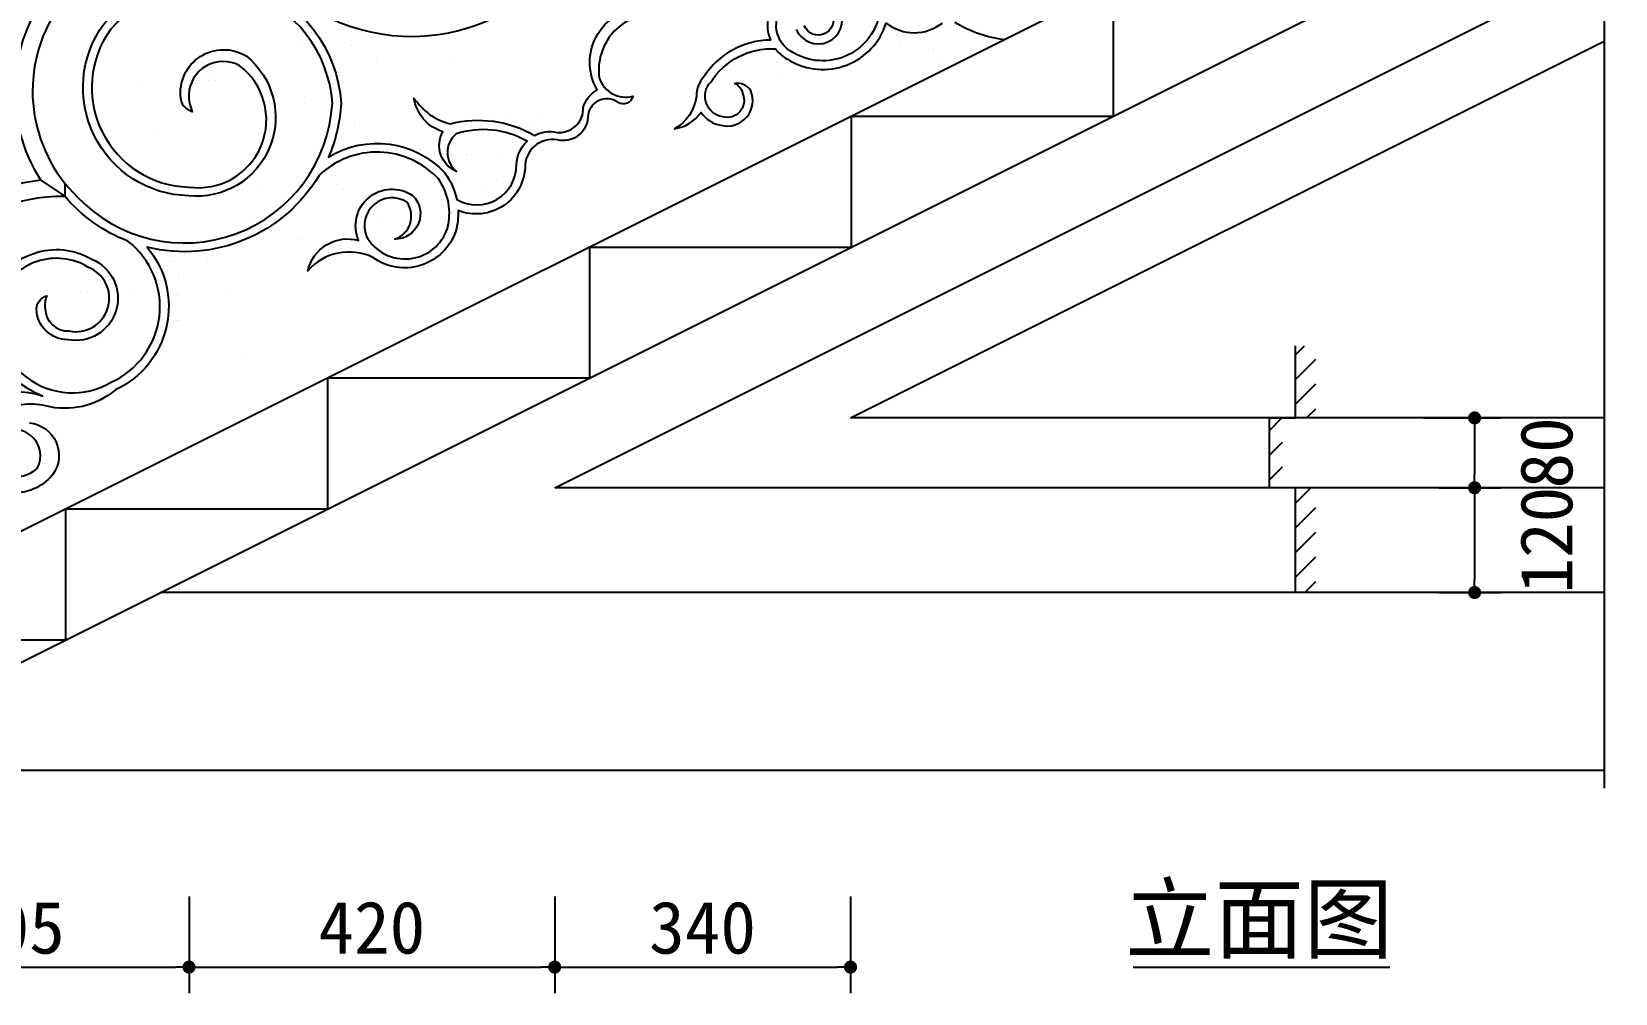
# Model space of a CAD drawing. Extents: x 77 to 5232, y 64 to 4750.
# Drawn here: x 1527 to 3341, y 155 to 1257 of the extents above; entities that cross this region are included whole.
import ezdxf

# ---------------------------------------------------------------- set-up
doc = ezdxf.new("R2010")
doc.units = 0
doc.header["$LTSCALE"] = 0.85
doc.header["$MEASUREMENT"] = 0
doc.header["$PDMODE"] = 3
doc.header["$PDSIZE"] = 15
doc.linetypes.add('DASHED', pattern=[0.75, 0.5, -0.25])
doc.layers.get('0').update_dxf_attribs({"color": 3, "linetype": 'CONTINUOUS'})
doc.layers.get('DEFPOINTS').update_dxf_attribs({"linetype": 'CONTINUOUS'})
for name, color, linetype in [('2', 2, 'CONTINUOUS'), ('3', 3, 'CONTINUOUS'), ('4', 4, 'CONTINUOUS'), ('7', 7, 'CONTINUOUS'), ('BH', 3, 'CONTINUOUS'), ('DIM', 3, 'CONTINUOUS'), ('TEXT', 3, 'CONTINUOUS')]:
    doc.layers.add(name, color=color, linetype=linetype)
doc.styles.add('HZ', font='')
doc.styles.get("Standard").update_dxf_attribs({"font": 'ISOCP'})
doc.styles.get('HZ').set_extended_font_data('仿宋_GB2312')
doc.dimstyles.new('ISO-25_WS', dxfattribs={"dimscale": 10, "dimtxt": 2.5, "dimasz": 2.5, "dimexe": 1.25, "dimexo": 0.625, "dimtad": 1, "dimdec": 4, "dimtxsty": 'STANDARD', "dimcen": 2.5, "dimazin": 3, "dimtfac": 1, "dimtdec": 4, "dimtmove": 0, "dimatfit": 3, "dimtolj": 1, "dimtzin": 0})

# ---------------------------------------------------------------- blocks, each defined once
blk = doc.blocks.new('_DOT')
at = {"color": 0, "linetype": 'BYBLOCK'}
blk.add_line((-0.5, 0), (-1, 0), dxfattribs=at)
at = {"color": 0, "linetype": 'BYBLOCK', "const_width": 0.5}
blk.add_lwpolyline([(-0.25, 0, 1), (0.25, 0, 1)], format="xyb", close=True, dxfattribs=at)
blk = doc.blocks.new('*D40')
at = {"color": 0, "linetype": 'BYBLOCK'}
for p, q in [((27904.2, -28124.2), (27904.2, -28235.2)), ((28243.1, -28124.2), (28243.1, -28235.2)), ((27919.2, -28205.2), (28228.1, -28205.2))]:
    blk.add_line(p, q, dxfattribs=at)
at = {"layer": 'DEFPOINTS', "color": 0, "linetype": 'BYBLOCK'}
for p in [(27904.2, -28094.2), (28243.1, -28094.2), (28243.1, -28205.2)]:
    blk.add_point(p, dxfattribs=at)
at = {"color": 0, "linetype": 'BYBLOCK', "xscale": 15, "yscale": 15, "zscale": 15, "rotation": 180}
blk.add_blockref('_DOT', (27904.2, -28205.2), dxfattribs=at)
at = {"color": 0, "linetype": 'BYBLOCK', "xscale": 15, "yscale": 15, "zscale": 15}
blk.add_blockref('_DOT', (28243.1, -28205.2), dxfattribs=at)
at = {"color": 0, "linetype": 'BYBLOCK', "insert": (28073.6, -28160.2), "char_height": 60, "attachment_point": 5, "style": 'HZ'}
blk.add_mtext('\\A1;340', dxfattribs=at)
blk = doc.blocks.new('*D39')
at = {"color": 0, "linetype": 'BYBLOCK'}
for p, q in [((27485.3, -28124.2), (27485.3, -28235.2)), ((27904.2, -28124.2), (27904.2, -28235.2)), ((27500.3, -28205.2), (27889.2, -28205.2))]:
    blk.add_line(p, q, dxfattribs=at)
at = {"layer": 'DEFPOINTS', "color": 0, "linetype": 'BYBLOCK'}
for p in [(27485.3, -28094.2), (27904.2, -28094.2), (27904.2, -28205.2)]:
    blk.add_point(p, dxfattribs=at)
at = {"color": 0, "linetype": 'BYBLOCK', "xscale": 15, "yscale": 15, "zscale": 15, "rotation": 180}
blk.add_blockref('_DOT', (27485.3, -28205.2), dxfattribs=at)
at = {"color": 0, "linetype": 'BYBLOCK', "xscale": 15, "yscale": 15, "zscale": 15}
blk.add_blockref('_DOT', (27904.2, -28205.2), dxfattribs=at)
at = {"color": 0, "linetype": 'BYBLOCK', "insert": (27694.7, -28160.2), "char_height": 60, "attachment_point": 5, "style": 'HZ'}
blk.add_mtext('\\A1;420', dxfattribs=at)
blk = doc.blocks.new('*D42')
at = {"color": 0, "linetype": 'BYBLOCK'}
for p, q in [((27078.3, -28124.2), (27078.3, -28235.2)), ((27485.3, -28124.2), (27485.3, -28235.2)), ((27093.3, -28205.2), (27470.3, -28205.2))]:
    blk.add_line(p, q, dxfattribs=at)
at = {"layer": 'DEFPOINTS', "color": 0, "linetype": 'BYBLOCK'}
for p in [(27078.3, -28094.2), (27485.3, -28094.2), (27485.3, -28205.2)]:
    blk.add_point(p, dxfattribs=at)
at = {"color": 0, "linetype": 'BYBLOCK', "xscale": 15, "yscale": 15, "zscale": 15, "rotation": 180}
blk.add_blockref('_DOT', (27078.3, -28205.2), dxfattribs=at)
at = {"color": 0, "linetype": 'BYBLOCK', "xscale": 15, "yscale": 15, "zscale": 15}
blk.add_blockref('_DOT', (27485.3, -28205.2), dxfattribs=at)
at = {"color": 0, "linetype": 'BYBLOCK', "insert": (27281.8, -28160.2), "char_height": 60, "attachment_point": 5, "style": 'HZ'}
blk.add_mtext('\\A1;405', dxfattribs=at)
blk = doc.blocks.new('*D15')
at = {"color": 0, "linetype": 'BYBLOCK'}
for p, q in [((28899.4, -27576.1), (28988, -27576.1)), ((28958, -27591.1), (28958, -27641.1)), ((28917.1, -27656.1), (28988, -27656.1))]:
    blk.add_line(p, q, dxfattribs=at)
at = {"layer": 'DEFPOINTS', "color": 0, "linetype": 'BYBLOCK'}
for p in [(28869.4, -27576.1), (28887.1, -27656.1), (28958, -27656.1)]:
    blk.add_point(p, dxfattribs=at)
at = {"color": 0, "linetype": 'BYBLOCK', "xscale": 15, "yscale": 15, "zscale": 15}
for p, rotation in [((28958, -27576.1), 90), ((28958, -27656.1), 270)]:
    blk.add_blockref('_DOT', p, dxfattribs=dict(at, rotation=rotation))
at = {"color": 0, "linetype": 'BYBLOCK', "insert": (29040.5, -27616.1), "char_height": 60, "attachment_point": 5, "rotation": 90, "style": 'HZ'}
blk.add_mtext('\\A1;80', dxfattribs=at)
blk = doc.blocks.new('*D16')
at = {"color": 0, "linetype": 'BYBLOCK'}
for p, q in [((28917.1, -27656.1), (28988, -27656.1)), ((28958, -27671.1), (28958, -27761.1)), ((28917.1, -27776.1), (28988, -27776.1))]:
    blk.add_line(p, q, dxfattribs=at)
at = {"layer": 'DEFPOINTS', "color": 0, "linetype": 'BYBLOCK'}
for p in [(28887.1, -27656.1), (28887.1, -27776.1), (28958, -27776.1)]:
    blk.add_point(p, dxfattribs=at)
at = {"color": 0, "linetype": 'BYBLOCK', "xscale": 15, "yscale": 15, "zscale": 15}
for p, rotation in [((28958, -27656.1), 90), ((28958, -27776.1), 270)]:
    blk.add_blockref('_DOT', p, dxfattribs=dict(at, rotation=rotation))
at = {"color": 0, "linetype": 'BYBLOCK', "insert": (29040.5, -27716.1), "char_height": 60, "attachment_point": 5, "rotation": 90, "style": 'HZ'}
blk.add_mtext('\\A1;120', dxfattribs=at)

msp = doc.modelspace()

# ---------------------------------------------------------------- hatches: boundary and pattern name
at = {"layer": 'BH'}
h = msp.add_hatch(dxfattribs=at)
h.set_pattern_fill('ANSI31', color=256, scale=160, style=0)
h.set_pattern_definition([(45, (10888.8, 1164.404), (-14.142136, 14.142136), [])])
h.paths.add_polyline_path([(2974.5, 814.6), (2997.7, 814.6), (2997.7, 897.1), (2974.5, 897.1)])
h.paths.add_polyline_path([(2959.5, 814.6), (2944.5, 814.6), (2944.5, 734.6), (2959.5, 734.6)])
h.paths.add_polyline_path([(2974.5, 614.6), (2997.7, 614.6), (2997.7, 734.6), (2974.5, 734.6)])

# ---------------------------------------------------------------- linework, layer by layer
at = {"layer": '2'}
msp.add_line((967.1, 411.1), (3328, 411.1), dxfattribs=at)
at = {"layer": '3'}
for p, q in [((1267.1, 411.1), (3328, 1441.5)), ((2125.7, 734.6), (3328, 1335.7)), ((2464.6, 814.6), (3328, 1246.3)), ((1537.1, 1086.8), (1564.8, 1068.3)), ((1564.8, 1068.3), (1565, 1082.8)), ((3328, 814.6), (2464.6, 814.6))]:
    msp.add_line(p, q, dxfattribs=at)
for points in [[(3328, 2887.1), (3328, 1777.4), (3328, 1736.5), (3340.7, 1736.5), (3315.3, 1705), (3328, 1705), (3328, 1682), (3328, 390.5)], [(3328, 734.6), (2125.7, 734.6)], [(3328, 614.6), (1674.1, 614.6)]]:
    msp.add_lwpolyline(points, dxfattribs=at)
at = {"layer": '3', "linetype": 'DASHED'}
msp.add_lwpolyline([(1265.8, 560.4), (1565.8, 560.4), (1565.8, 710.4), (1565.8, 710.4), (1865.8, 710.4), (1865.8, 860.4), (2165.8, 860.4), (2165.8, 1010.4), (2465.8, 1010.4), (2465.8, 1160.4), (2765.8, 1160.4), (2765.8, 1310.4), (3065.8, 1310.4), (3065.8, 1460.4), (3328, 1460.4)], dxfattribs=at)
at = {"layer": '3'}
for points in [[(2163.9, 1449.6, -0.177168), (2135.8, 1338.1, -0.490519), (1791.2, 1333.6, 0.074458), (1751.5, 1349.2, 0.799718), (1578.7, 1067.8)], [(1578.7, 1067.8, 0.657127), (1871, 1175.1, 0.671746), (1616.9, 1259.7, 0.603377), (1706.5, 1079.1, 0.776044), (1764.3, 1218.4, 0.550962), (1706.5, 1184.8, 0.103859), (1710.6, 1165.4, -0.071751), (1704.7, 1168.6, -0.238662), (1697.4, 1180.8, -0.627119), (1772.2, 1229.3, -0.748885), (1706.2, 1069.1, -0.604473), (1609.1, 1265.8, -0.674174), (1881, 1175.1, -0.089118), (1866.5, 1113.3, -0.358154), (1999.9, 1095.2, -0.108218), (2013.5, 1064.8, 0.587949), (2081.8, 1105, -0.188043), (2094, 1131.6, 0.211704), (2012.7, 1139.9, 0.477797), (2013.4, 1097, -0.452558), (1997.6, 1142.3, -0.284511), (1964.5, 1181.1, 0.18751), (2006, 1151.4, -0.20084), (2102.7, 1138, -0.186756), (2128.1, 1141.7, 0.456291), (2158.5, 1170.4, -0.183457), (2174.4, 1190.5, -0.603437), (2232.9, 1284.2, -0.325045)], [(2383.6, 1297.1, 0.309615), (2372.8, 1247.5, 0.249529), (2296.5, 1205.5, 0.182621), (2288, 1183.1, -0.236732), (2263.1, 1145.8, 0.197364), (2293.5, 1164.6, 0.208722), (2316.1, 1149.8, 0.616397), (2350.4, 1189.4, 0.294424), (2332.1, 1197.9, -0.232896), (2341.2, 1185.6, -0.623304), (2318.2, 1159.6, -0.602675), (2304.4, 1199.4, -0.270046), (2378.5, 1237.4, 0.117685), (2394.6, 1224.2, 0.482978), (2505.4, 1267, 0.346968), (2569.8, 1267, 0.517362)], [(2497.2, 1275.1, -0.509868), (2399.3, 1233, -0.523559), (2390.2, 1289.6, -0.481379)], [(2240.6, 1277.5, 0.455249), (2176.8, 1204.2, 0.396978), (2215.3, 1183.1, -0.528948), (2198.3, 1176, 0.617903), (2163.7, 1158.6, -0.429253), (2132, 1132.5, 0.471063), (2091.8, 1104.7, -0.532593), (2015, 1052.2, -0.076026), (2012.4, 1028.8, -0.50815), (1917.5, 998.4, 0.339914), (1842.8, 983, -0.427291), (1901.1, 1018, -0.748643), (1962.8, 1069.6, -0.680403), (1942.5, 1019.4, 0.49635), (1956.5, 1061.8, 0.732013), (1910.1, 1022.4, 0.648756), (2002.8, 1031.7, 0.222017), (1992.5, 1088.4, 0.418611), (1855.8, 1092.5, -0.329355), (1658.8, 1010.2, -0.49423), (1622.5, 846.7, -0.241698), (1542.4, 828.4, 0.205584), (1488.9, 819.8, 0.316588)], [(2402.4, 1259.6, 0.996476), (2452.9, 1281.5, 0.486325)], [(2443.7, 1277.3, -0.991426), (2411.6, 1263.6, -0.13245)], [(2584.2, 1267.8, 0.10558), (2641.2, 1248.1)], [(1438.5, 783.1, -0.468197), (1539, 839.7, -0.390801), (1480.5, 957.1, -0.459486), (1595.4, 996.4, -0.902204), (1568.3, 904.2, -0.402552), (1532, 939.1, -0.324656), (1544, 954.6, 0.150359), (1542, 939.5, 0.412529), (1569.2, 914.2, 0.921805), (1591, 987.4, 0.460579), (1490, 953.8, 0.679225), (1617.8, 855.6, 0.564051), (1636.8, 1017.1, -0.124852), (1564.8, 1068.3, 0.188254), (1411.8, 1009.1, 0.306915)], [(1524, 808.9, -0.581211), (1550.5, 749.4, -0.500114), (1456.7, 754.6, -0.502583)], [(1470.9, 767.5, 0.473804), (1532.9, 756.7, 0.849048), (1485.2, 793.4, -0.412477)]]:
    msp.add_lwpolyline(points, format="xyb", dxfattribs=at)
at = {"layer": '4'}
msp.add_line((3328, 1591.5), (967.1, 411.1), dxfattribs=at)
msp.add_lwpolyline([(2654.5, 2198.2, 0.253158), (2549.8, 2151, 0.458005), (2390.8, 2039.9, 0.796794), (2008.1, 1678.6, 0.572167), (1760.2, 1363.7, 0.72465), (1537.1, 1086.8, 0.160571), (1397.3, 1022.9, 0.301788), (1378.2, 851.2, -0.39285), (1273.1, 720.6, 0.185094), (1106.1, 678), (994.9, 594, 0.299717), (988.2, 576.4), (988.2, 576.4, 0.101451), (967.1, 569.7), (967.1, 453.5, 0.421397), (983, 444.6, 0.400343), (981.1, 431.9, 0.244414), (1000.3, 427.6)], format="xyb", dxfattribs=at)
at = {"layer": '7'}
msp.add_lwpolyline([(2974.5, 614.6), (2974.5, 734.6), (2944.5, 734.6), (2944.5, 814.6), (2974.5, 814.6), (2974.5, 897.1)], dxfattribs=at)
at = {"layer": 'BH'}
for p, q in [((1572.5, 1253.7), (1572.5, 1253.7)), ((1706.4, 1252.9), (1706.4, 1252.9)), ((1784.5, 1255), (1784.5, 1255)), ((1889.7, 1253.7), (1889.7, 1253.7)), ((1983.4, 1253.7), (1983.4, 1253.7)), ((2125.7, 1257), (2125.7, 1257)), ((2214.1, 1253.7), (2214.1, 1253.7)), ((2473.1, 1252.9), (2473.1, 1252.9)), ((2506, 1257), (2506, 1257)), ((2516.9, 1253.7), (2516.9, 1253.7)), ((2518.4, 1252.9), (2518.4, 1252.9)), ((1543.6, 1246.5), (1543.6, 1246.5)), ((1640.9, 1246.5), (1640.9, 1246.5)), ((1814, 1246.5), (1814, 1246.5)), ((1829.7, 1246.8), (1829.7, 1246.8)), ((1878.9, 1235.7), (1878.9, 1235.7)), ((1893.3, 1246.5), (1893.3, 1246.5)), ((1893.3, 1242.9), (1893.3, 1242.9)), ((1914.9, 1250.1), (1914.9, 1250.1)), ((1914.9, 1235.7), (1914.9, 1235.7)), ((1925.7, 1235.7), (1925.7, 1235.7)), ((1951, 1246.5), (1951, 1246.5)), ((2080.7, 1246.5), (2080.7, 1246.5)), ((2197.7, 1238.6), (2197.7, 1238.6)), ((2206.9, 1246.5), (2206.9, 1246.5)), ((2236.7, 1248.8), (2236.7, 1248.8)), ((2279.9, 1234.5), (2279.9, 1234.5)), ((2329.5, 1242.9), (2329.5, 1242.9)), ((2409.4, 1240.6), (2409.4, 1240.6)), ((2425.9, 1236.5), (2425.9, 1236.5)), ((2452.6, 1240.6), (2452.6, 1240.6)), ((2506, 1240.6), (2506, 1240.6)), ((2520.4, 1236.5), (2520.4, 1236.5)), ((2520.5, 1246.5), (2520.5, 1246.5)), ((2520.5, 1242.9), (2520.5, 1242.9)), ((2538.9, 1236.5), (2538.9, 1236.5)), ((2549.3, 1246.5), (2549.3, 1246.5)), ((2559.5, 1236.5), (2559.5, 1236.5)), ((2560.2, 1235.7), (2560.2, 1235.7)), ((2563.8, 1246.5), (2563.8, 1246.5)), ((2578.2, 1250.1), (2578.2, 1250.1)), ((2585.4, 1242.9), (2585.4, 1242.9)), ((2585.4, 1242.9), (2585.4, 1242.9)), ((2607, 1250.1), (2607, 1250.1)), ((2607, 1246.5), (2607, 1246.5)), ((1622.9, 1217.7), (1622.9, 1217.7)), ((1922.1, 1224.9), (1922.1, 1224.9)), ((1922.1, 1221.3), (1922.1, 1221.3)), ((1961.8, 1228.5), (1961.8, 1228.5)), ((1990.6, 1221.3), (1990.6, 1221.3)), ((2012.2, 1228.5), (2012.2, 1228.5)), ((2080.7, 1232.1), (2080.7, 1232.1)), ((2131.2, 1232.1), (2131.2, 1232.1)), ((2145.6, 1221.3), (2145.6, 1221.3)), ((2218.2, 1222.1), (2218.2, 1222.1)), ((2245, 1222.1), (2245, 1222.1)), ((2300.6, 1224.9), (2300.6, 1224.9)), ((2491.6, 1224.2), (2491.6, 1224.2)), ((2504, 1232.4), (2504, 1232.4)), ((2509.7, 1224.9), (2509.7, 1224.9)), ((2527.7, 1217.7), (2527.7, 1217.7)), ((2532.7, 1222.1), (2532.7, 1222.1)), ((2560.2, 1228.5), (2560.2, 1228.5)), ((2571, 1228.5), (2571, 1228.5)), ((1558, 1214.1), (1558, 1214.1)), ((1651.8, 1210.5), (1651.8, 1210.5)), ((1718.7, 1201.6), (1718.7, 1201.6)), ((1729, 1209.8), (1729, 1209.8)), ((1729, 1201.6), (1729, 1201.6)), ((1737.2, 1201.6), (1737.2, 1201.6)), ((1749.6, 1209.8), (1749.6, 1209.8)), ((1759.8, 1207.8), (1759.8, 1207.8)), ((1824.8, 1206.9), (1824.8, 1206.9)), ((1840, 1211.9), (1840, 1211.9)), ((1882.5, 1206.9), (1882.5, 1206.9)), ((1907.7, 1206.9), (1907.7, 1206.9)), ((2005, 1206.9), (2005, 1206.9)), ((2095.1, 1206.9), (2095.1, 1206.9)), ((2171, 1207.8), (2171, 1207.8)), ((2199.7, 1214.1), (2199.7, 1214.1)), ((2343.9, 1206.9), (2343.9, 1206.9)), ((2379.9, 1210.5), (2379.9, 1210.5)), ((2394.3, 1210.5), (2394.3, 1210.5)), ((2462.8, 1203.3), (2462.8, 1203.3)), ((2498.9, 1214.1), (2498.9, 1214.1)), ((1543.6, 1185.3), (1543.6, 1185.3)), ((1612.1, 1196.1), (1612.1, 1196.1)), ((1646.8, 1193.4), (1646.8, 1193.4)), ((1692, 1185.2), (1692, 1185.2)), ((1722.8, 1183.1), (1722.8, 1183.1)), ((1724.9, 1191.3), (1724.9, 1191.3)), ((1774.2, 1185.2), (1774.2, 1185.2)), ((1839.2, 1188.9), (1839.2, 1188.9)), ((1839.2, 1181.7), (1839.2, 1181.7)), ((1864.4, 1188.9), (1864.4, 1188.9)), ((1882.5, 1192.5), (1882.5, 1192.5)), ((1887.3, 1181.1), (1887.3, 1181.1)), ((1925.7, 1185.3), (1925.7, 1185.3)), ((1925.7, 1181.7), (1925.7, 1181.7)), ((1936.6, 1195.4), (1936.6, 1195.4)), ((2070.2, 1193.4), (2070.2, 1193.4)), ((2145.6, 1188.9), (2145.6, 1188.9)), ((2226.5, 1181.1), (2226.5, 1181.1)), ((2257.3, 1193.4), (2257.3, 1193.4)), ((2318.6, 1181.7), (2318.6, 1181.7)), ((2423.8, 1193.4), (2423.8, 1193.4)), ((2462.8, 1188.9), (2462.8, 1188.9)), ((1543.6, 1174.5), (1543.6, 1174.5)), ((1608.5, 1167.3), (1608.5, 1167.3)), ((1667.3, 1177), (1667.3, 1177)), ((1708.5, 1179), (1708.5, 1179)), ((1718.7, 1170.8), (1718.7, 1170.8)), ((1724.9, 1172.9), (1724.9, 1172.9)), ((1735.2, 1170.8), (1735.2, 1170.8)), ((1752.7, 1178.1), (1752.7, 1178.1)), ((1759.9, 1163.7), (1759.9, 1163.7)), ((1778.3, 1170.8), (1778.3, 1170.8)), ((1839.2, 1174.5), (1839.2, 1174.5)), ((1911.3, 1167.3), (1911.3, 1167.3)), ((1928.4, 1162.6), (1928.4, 1162.6)), ((1961.3, 1168.7), (1961.3, 1168.7)), ((1965.4, 1167.3), (1965.4, 1167.3)), ((2057.9, 1164.6), (2057.9, 1164.6)), ((2068.2, 1164.6), (2068.2, 1164.6)), ((2074.3, 1179), (2074.3, 1179)), ((2077.1, 1163.7), (2077.1, 1163.7)), ((2078.5, 1166.7), (2078.5, 1166.7)), ((2097, 1162.6), (2097, 1162.6)), ((2127.8, 1170.8), (2127.8, 1170.8)), ((2138.4, 1167.3), (2138.4, 1167.3)), ((2145.6, 1178.1), (2145.6, 1178.1)), ((2405.1, 1178.1), (2405.1, 1178.1)), ((1650.9, 1150.3), (1650.9, 1150.3)), ((1659, 1145.6), (1659, 1145.6)), ((1780.4, 1148.2), (1780.4, 1148.2)), ((1810.4, 1145.6), (1810.4, 1145.6)), ((1896.9, 1152.8), (1896.9, 1152.8)), ((1901.7, 1150.3), (1901.7, 1150.3)), ((1973.6, 1148.2), (1973.6, 1148.2)), ((2055.5, 1152.8), (2055.5, 1152.8)), ((2097, 1154.4), (2097, 1154.4)), ((2099, 1152.3), (2099, 1152.3)), ((2113.4, 1156.4), (2113.4, 1156.4)), ((2119.6, 1156.4), (2119.6, 1156.4)), ((2181.7, 1160.1), (2181.7, 1160.1)), ((2181.7, 1149.2), (2181.7, 1149.2)), ((2275.8, 1148.2), (2275.8, 1148.2)), ((2292.2, 1156.4), (2292.2, 1156.4)), ((2296.4, 1148.2), (2296.4, 1148.2)), ((2351.9, 1152.3), (2351.9, 1152.3)), ((2372.7, 1145.6), (2372.7, 1145.6)), ((1554.4, 1131.2), (1554.4, 1131.2)), ((1665.3, 1137.9), (1665.3, 1137.9)), ((1681.7, 1129.7), (1681.7, 1129.7)), ((1698.2, 1142.1), (1698.2, 1142.1)), ((1700.2, 1135.9), (1700.2, 1135.9)), ((1734.7, 1138.4), (1734.7, 1138.4)), ((1776.3, 1125.6), (1776.3, 1125.6)), ((1780.4, 1135.9), (1780.4, 1135.9)), ((1856.5, 1142.1), (1856.5, 1142.1)), ((1868.8, 1125.6), (1868.8, 1125.6)), ((1875, 1129.7), (1875, 1129.7)), ((1883.2, 1140), (1883.2, 1140)), ((1887.3, 1137.9), (1887.3, 1137.9)), ((1887.3, 1135.9), (1887.3, 1135.9)), ((1899.6, 1135.9), (1899.6, 1135.9)), ((1916.1, 1137.9), (1916.1, 1137.9)), ((1928.4, 1142.1), (1928.4, 1142.1)), ((1981.8, 1142.1), (1981.8, 1142.1)), ((1981.8, 1129.7), (1981.8, 1129.7)), ((1986, 1137.9), (1986, 1137.9)), ((1994.2, 1137.9), (1994.2, 1137.9)), ((2044.7, 1142), (2044.7, 1142)), ((2044.7, 1127.6), (2044.7, 1127.6)), ((2051.9, 1134.8), (2051.9, 1134.8)), ((2073.5, 1134.8), (2073.5, 1134.8)), ((2078.5, 1129.7), (2078.5, 1129.7)), ((2082.6, 1129.7), (2082.6, 1129.7)), ((2084.3, 1134.8), (2084.3, 1134.8)), ((2086.7, 1129.7), (2086.7, 1129.7)), ((2099, 1142.1), (2099, 1142.1)), ((2105.2, 1142.1), (2105.2, 1142.1)), ((2127.8, 1142.1), (2127.8, 1142.1)), ((2163.6, 1134.8), (2163.6, 1134.8)), ((2273.7, 1135.9), (2273.7, 1135.9)), ((2288.1, 1133.8), (2288.1, 1133.8)), ((2292.2, 1142.1), (2292.2, 1142.1)), ((2312.8, 1135.9), (2312.8, 1135.9)), ((2323.1, 1135.9), (2323.1, 1135.9)), ((1561.6, 1120.4), (1561.6, 1120.4)), ((1712.6, 1115.4), (1712.6, 1115.4)), ((1738.3, 1124), (1738.3, 1124)), ((1814, 1113.2), (1814, 1113.2)), ((1840, 1115.4), (1840, 1115.4)), ((1870.8, 1117.4), (1870.8, 1117.4)), ((2025, 1115.4), (2025, 1115.4)), ((2030.3, 1116.8), (2030.3, 1116.8)), ((2062.7, 1116.8), (2062.7, 1116.8)), ((2066.1, 1111.3), (2066.1, 1111.3)), ((2080.7, 1120.4), (2080.7, 1120.4)), ((2082.6, 1121.5), (2082.6, 1121.5)), ((2091.5, 1113.2), (2091.5, 1113.2)), ((2113.2, 1120.4), (2113.2, 1120.4)), ((2138.4, 1124), (2138.4, 1124)), ((2156.4, 1124), (2156.4, 1124)), ((2185.3, 1113.2), (2185.3, 1113.2)), ((2193.6, 1111.3), (2193.6, 1111.3)), ((2239.3, 1113.2), (2239.3, 1113.2)), ((2312.8, 1113.3), (2312.8, 1113.3)), ((2322.2, 1113.2), (2322.2, 1113.2)), ((1586.9, 1098.8), (1586.9, 1098.8)), ((1687.8, 1102.4), (1687.8, 1102.4)), ((1709.4, 1102.4), (1709.4, 1102.4)), ((1875, 1092.8), (1875, 1092.8)), ((1901.7, 1098.9), (1901.7, 1098.9)), ((1911.3, 1095.2), (1911.3, 1095.2)), ((1912, 1105.1), (1912, 1105.1)), ((1932.9, 1095.2), (1932.9, 1095.2)), ((1958.2, 1095.2), (1958.2, 1095.2)), ((2020.9, 1090.7), (2020.9, 1090.7)), ((2033.2, 1096.9), (2033.2, 1096.9)), ((2066.1, 1103), (2066.1, 1103)), ((2066.1, 1094.8), (2066.1, 1094.8)), ((2066.1, 1090.7), (2066.1, 1090.7)), ((2070.2, 1098.9), (2070.2, 1098.9)), ((2084.3, 1106), (2084.3, 1106)), ((2098.7, 1106), (2098.7, 1106)), ((2142.2, 1101), (2142.2, 1101)), ((2163.6, 1091.6), (2163.6, 1091.6)), ((2183.3, 1094.8), (2183.3, 1094.8)), ((1604.9, 1080.8), (1604.9, 1080.8)), ((1792.3, 1073.6), (1792.3, 1073.6)), ((1877, 1082.5), (1877, 1082.5)), ((1883.2, 1076.3), (1883.2, 1076.3)), ((1896.9, 1077.2), (1896.9, 1077.2)), ((2014.7, 1076.3), (2014.7, 1076.3)), ((2048.3, 1073.6), (2048.3, 1073.6)), ((2059.1, 1088), (2059.1, 1088)), ((2228.5, 1084.6), (2228.5, 1084.6)), ((2255.2, 1078.4), (2255.2, 1078.4)), ((2286.2, 1077.2), (2286.2, 1077.2)), ((1615.7, 1062.8), (1615.7, 1062.8)), ((1648.8, 1055.8), (1648.8, 1055.8)), ((1734.7, 1059.2), (1734.7, 1059.2)), ((1842.1, 1068.1), (1842.1, 1068.1)), ((1846.2, 1059.9), (1846.2, 1059.9)), ((1875, 1068.1), (1875, 1068.1)), ((1879.1, 1068.1), (1879.1, 1068.1)), ((1983.4, 1062.8), (1983.4, 1062.8)), ((2121.6, 1068.1), (2121.6, 1068.1)), ((2160, 1070), (2160, 1070)), ((1540, 1048.4), (1540, 1048.4)), ((1561.6, 1048.4), (1561.6, 1048.4)), ((1576.1, 1041.2), (1576.1, 1041.2)), ((1634.5, 1049.7), (1634.5, 1049.7)), ((1690, 1037.3), (1690, 1037.3)), ((1694.1, 1037.3), (1694.1, 1037.3)), ((1713, 1041.2), (1713, 1041.2)), ((1770.7, 1037.6), (1770.7, 1037.6)), ((1922.1, 1044.8), (1922.1, 1044.8)), ((1936.5, 1044.8), (1936.5, 1044.8)), ((1983.4, 1044.8), (1983.4, 1044.8)), ((2026.7, 1041.2), (2026.7, 1041.2)), ((2051.9, 1041.2), (2051.9, 1041.2)), ((2134.8, 1048.4), (2134.8, 1048.4)), ((1589.2, 1033.2), (1589.2, 1033.2)), ((1607.7, 1016.8), (1607.7, 1016.8)), ((1698.2, 1033.2), (1698.2, 1033.2)), ((1831.8, 1018.9), (1831.8, 1018.9)), ((1835.6, 1019.6), (1835.6, 1019.6)), ((1889.7, 1030.4), (1889.7, 1030.4)), ((1929.3, 1034), (1929.3, 1034)), ((1929.3, 1019.6), (1929.3, 1019.6)), ((1951, 1030.4), (1951, 1030.4)), ((1976.2, 1030.4), (1976.2, 1030.4)), ((2026.7, 1026.8), (2026.7, 1026.8)), ((2102.4, 1034), (2102.4, 1034)), ((2106, 1026.8), (2106, 1026.8)), ((2115.5, 1033.2), (2115.5, 1033.2)), ((1616, 1000.4), (1616, 1000.4)), ((1626.5, 998), (1626.5, 998)), ((1677, 998), (1677, 998)), ((1691.4, 1001.6), (1691.4, 1001.6)), ((1695, 998), (1695, 998)), ((1702.2, 998), (1702.2, 998)), ((1713, 1001.6), (1713, 1001.6)), ((1713, 998), (1713, 998)), ((1751.6, 1002.4), (1751.6, 1002.4)), ((1782.5, 1004.5), (1782.5, 1004.5)), ((1806.8, 1005.2), (1806.8, 1005.2)), ((1807.1, 1012.7), (1807.1, 1012.7)), ((1878.9, 998), (1878.9, 998)), ((1886.1, 1005.2), (1886.1, 1005.2)), ((1942.8, 1008.6), (1942.8, 1008.6)), ((1951, 1008.6), (1951, 1008.6)), ((1971.6, 1010.6), (1971.6, 1010.6)), ((2044.7, 1012.4), (2044.7, 1012.4)), ((1568.9, 987.2), (1568.9, 987.2)), ((1662.6, 980), (1662.6, 980)), ((1683.8, 986), (1683.8, 986)), ((1687.8, 994.4), (1687.8, 994.4)), ((1690, 994.2), (1690, 994.2)), ((1702.2, 987.2), (1702.2, 987.2)), ((1727, 992.2), (1727, 992.2)), ((1727.5, 994.4), (1727.5, 994.4)), ((1756.3, 980), (1756.3, 980)), ((1871.6, 990.8), (1871.6, 990.8)), ((1886.1, 990.8), (1886.1, 990.8)), ((1907.7, 990.8), (1907.7, 990.8)), ((2037.5, 990.8), (2037.5, 990.8)), ((1532.8, 969.2), (1532.8, 969.2)), ((1695, 976.4), (1695, 976.4)), ((1695, 972.8), (1695, 972.8)), ((1704.3, 967.5), (1704.3, 967.5)), ((1738.3, 976.4), (1738.3, 976.4)), ((1806.8, 969.2), (1806.8, 969.2)), ((1850.3, 967.5), (1850.3, 967.5)), ((1868.8, 971.6), (1868.8, 971.6)), ((1886.1, 962), (1886.1, 962)), ((1889.7, 972.8), (1889.7, 972.8)), ((1914.9, 969.2), (1914.9, 969.2)), ((1947.3, 972.8), (1947.3, 972.8)), ((1961.8, 962), (1961.8, 962)), ((1972.6, 965.6), (1972.6, 965.6)), ((2001.4, 969.2), (2001.4, 969.2)), ((2019.4, 976.4), (2019.4, 976.4)), ((1547.2, 951.2), (1547.2, 951.2)), ((1561.6, 958.4), (1561.6, 958.4)), ((1579.7, 947.6), (1579.7, 947.6)), ((1583.3, 958.4), (1583.3, 958.4)), ((1590.5, 958.4), (1590.5, 958.4)), ((1637.3, 954.8), (1637.3, 954.8)), ((1692, 957.3), (1692, 957.3)), ((1695, 954.8), (1695, 954.8)), ((1712.6, 957.3), (1712.6, 957.3)), ((1720.2, 958.4), (1720.2, 958.4)), ((1755.7, 955.2), (1755.7, 955.2)), ((1759.9, 944), (1759.9, 944)), ((1895.5, 947), (1895.5, 947)), ((1547.2, 933.2), (1547.2, 933.2)), ((1568.9, 929.6), (1568.9, 929.6)), ((1640.9, 929.6), (1640.9, 929.6)), ((1694.1, 942.9), (1694.1, 942.9)), ((1694.1, 926.5), (1694.1, 926.5)), ((1695, 926), (1695, 926)), ((1745.5, 940.4), (1745.5, 940.4)), ((1799.6, 933.2), (1799.6, 933.2)), ((1832, 940.4), (1832, 940.4)), ((1878.9, 926), (1878.9, 926)), ((1886.1, 936.8), (1886.1, 936.8)), ((1953.1, 942.9), (1953.1, 942.9)), ((1842.8, 922.4), (1842.8, 922.4)), ((1853.6, 918.8), (1853.6, 918.8)), ((1899.6, 922.3), (1899.6, 922.3)), ((1615.7, 890), (1615.7, 890)), ((1640.9, 900.8), (1640.9, 900.8)), ((1695, 900.8), (1695, 900.8)), ((1774.3, 890), (1774.3, 890)), ((1529.2, 882.8), (1529.2, 882.8)), ((1583.3, 882.8), (1583.3, 882.8)), ((1731.1, 875.6), (1731.1, 875.6)), ((1745.5, 882.8), (1745.5, 882.8)), ((1705.8, 861.2), (1705.8, 861.2)), ((1713, 854), (1713, 854)), ((1763.5, 857.6), (1763.5, 857.6)), ((1684.2, 839.6), (1684.2, 839.6)), ((1759.9, 846.8), (1759.9, 846.8)), ((1630.1, 818), (1630.1, 818)), ((1687.8, 832.4), (1687.8, 832.4)), ((1687.8, 821.6), (1687.8, 821.6)), ((1756.3, 828.8), (1756.3, 828.8)), ((1594.1, 814.4), (1594.1, 814.4)), ((1612.1, 800), (1612.1, 800)), ((1648.2, 803.6), (1648.2, 803.6)), ((1666.2, 814.4), (1666.2, 814.4)), ((1687.8, 814.4), (1687.8, 814.4)), ((1572.5, 792.8), (1572.5, 792.8)), ((1594.1, 789.2), (1594.1, 789.2)), ((1572.5, 760.4), (1572.5, 760.4)), ((1561.6, 720.7), (1561.6, 720.7))]:
    msp.add_line(p, q, dxfattribs=at)
at = {"layer": 'TEXT', "color": 6}
msp.add_line((2788.4, 185.3), (3082.3, 185.3), dxfattribs=at)

# ---------------------------------------------------------------- texts
at = {"layer": 'TEXT', "style": 'HZ'}
msp.add_text('立面图', height=75, dxfattribs=at).set_placement((2779.2, 203.3))

# ---------------------------------------------------------------- dimensions: what is measured, and where the dimension line sits
at = {"layer": 'DIM'}
for base, p1, p2, picture, middle in [((3179.6, 734.6), (3091, 814.6), (3108.6, 734.6), '*D15', (3262.1, 774.6)), ((3179.6, 614.6), (3108.6, 734.6), (3108.6, 614.6), '*D16', (3262.1, 674.6))]:
    dim = msp.add_linear_dim(base=base, p1=p1, p2=p2, angle=90, dimstyle='ISO-25_WS', override={"dimscale": 30, "dimtxt": 2, "dimasz": 0.5, "dimexe": 1, "dimexo": 1, "dimgap": 0.5, "dimdec": 0, "dimtxsty": 'HZ', "dimblk1": 'DOT', "dimblk2": 'DOT', "dimsah": 1, "dimcen": 0, "dimtfac": 0.5}, dxfattribs=at)
    dim.commit()
    dim.dimension.update_dxf_attribs({"geometry": picture, "text_midpoint": middle, "insert": (-25778.5, 28390.7)})
for base, p1, p2, text, picture, middle in [((1706.8, 185.5), (1299.9, 296.5), (1706.8, 296.5), '405', '*D42', (1503.3, 230.5)), ((2125.7, 185.5), (1706.8, 296.5), (2125.7, 296.5), '420', '*D39', (1916.3, 230.5)), ((2464.6, 185.5), (2125.7, 296.5), (2464.6, 296.5), '340', '*D40', (2295.2, 230.5))]:
    dim = msp.add_linear_dim(base=base, p1=p1, p2=p2, text=text, dimstyle='ISO-25_WS', override={"dimscale": 30, "dimtxt": 2, "dimasz": 0.5, "dimexe": 1, "dimexo": 1, "dimgap": 0.5, "dimdec": 0, "dimtxsty": 'HZ', "dimblk1": 'DOT', "dimblk2": 'DOT', "dimsah": 1, "dimcen": 0, "dimtfac": 0.5}, dxfattribs=at)
    dim.commit()
    dim.dimension.update_dxf_attribs({"geometry": picture, "text_midpoint": middle, "insert": (-25778.5, 28390.7)})

doc.saveas('drawing.dxf')
